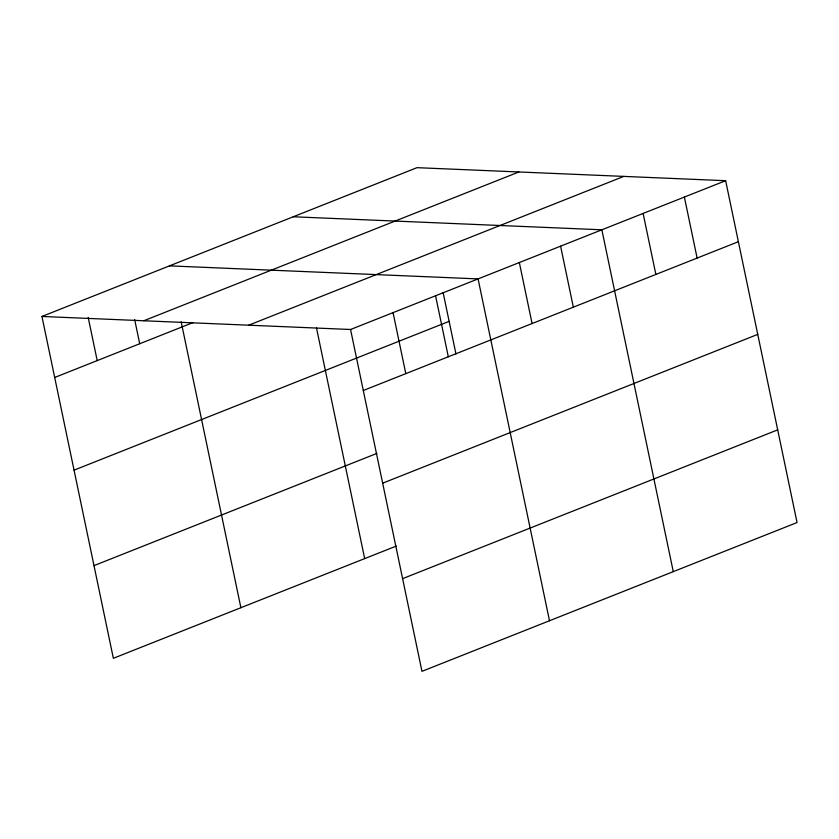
<?xml version="1.0" encoding="UTF-8"?>
<svg xmlns="http://www.w3.org/2000/svg" width="839" height="839" viewBox="0 0 839 839"><rect width="100%" height="100%" fill="white"/><g stroke="black" fill="none" stroke-linecap="round" stroke-linejoin="round"><path stroke-width="1.26" d="M41.95 316.46L417.035 167.664L725.641 180.7L797.05 522.54L421.965 671.336L350.555 329.496L41.95 316.46L113.359 658.3L396.218 546.095M143.784 320.76L518.869 171.974M54.692 377.466L193.148 322.543M248.711 325.196L623.797 176.4M350.555 329.496L725.641 180.7M74.052 470.144L449.138 321.347M363.297 390.502L738.383 241.705M93.999 565.622L376.858 453.417M382.657 483.18L757.743 334.383M402.605 578.658L777.69 429.862M293.251 216.766L601.857 229.802L673.277 571.642M169.478 265.869L478.083 278.905L549.493 620.745M684.372 197.071L697.125 258.076M643.114 213.442L655.867 274.437M560.599 246.173L573.341 307.179M519.341 262.534L532.083 323.539M443.118 292.538L455.965 354.016M435.567 295.768L448.32 356.774M393.061 312.632L405.803 373.638M316.471 327.871L364.671 558.606M181.161 321.788L240.887 607.709M134.67 319.596L139.714 343.738M88.179 317.394L97.209 360.602"/></g></svg>
